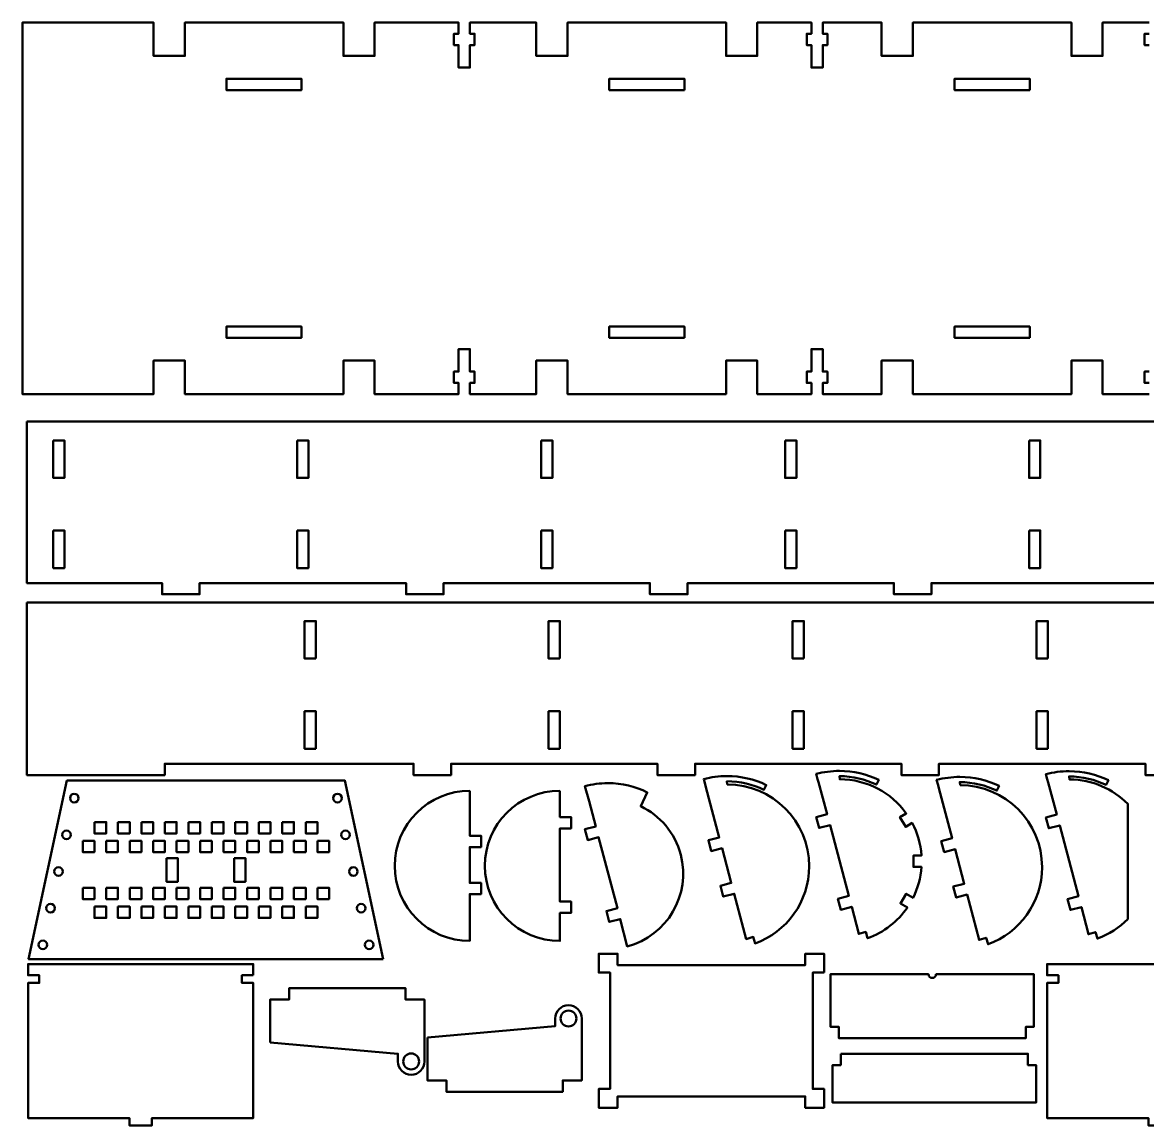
# Model space of a CAD drawing. Header units: inches. Extents: x -370 to 849, y -422 to 797.
# Drawn here: x -369.7 to -70, y -119 to 174.8 of the extents above; entities that cross this region are included whole.
import ezdxf

# ---------------------------------------------------------------- set-up
doc = ezdxf.new("R2010")
doc.units = ezdxf.units.IN
doc.header["$MEASUREMENT"] = 0
doc.layers.add('Layer 1', color=7, linetype='Continuous')

# ---------------------------------------------------------------- blocks, each defined once
blk = doc.blocks.new('block 6')
at = {"layer": 'Layer 1', "color": 7, "lineweight": 50, "true_color": 0xffffff}
blk.add_lwpolyline([(-273.57, -74.67), (-283.8, -27.14), (-357.83, -27.14), (-368.06, -74.67), (-273.57, -74.67)], dxfattribs=at)
at = {"layer": 'Layer 1', "color": 240, "lineweight": 50, "true_color": 0xed1c24}
for points in [[(-355.89, -30.63), (-355.25, -30.63), (-354.74, -31.15), (-354.74, -31.78), (-354.74, -32.41), (-355.25, -32.93), (-355.89, -32.93), (-356.52, -32.93), (-357.03, -32.41), (-357.03, -31.78), (-357.03, -31.15), (-356.52, -30.63), (-355.89, -30.63)], [(-285.74, -30.63), (-285.11, -30.63), (-284.6, -31.15), (-284.6, -31.78), (-284.6, -32.41), (-285.11, -32.93), (-285.74, -32.93), (-286.38, -32.93), (-286.89, -32.41), (-286.89, -31.78), (-286.89, -31.15), (-286.38, -30.63), (-285.74, -30.63)], [(-357.99, -40.41), (-357.35, -40.41), (-356.84, -40.92), (-356.84, -41.56), (-356.84, -42.19), (-357.35, -42.7), (-357.99, -42.7), (-358.62, -42.7), (-359.13, -42.19), (-359.13, -41.56), (-359.13, -40.92), (-358.62, -40.41), (-357.99, -40.41)], [(-283.64, -40.41), (-283.01, -40.41), (-282.5, -40.92), (-282.5, -41.56), (-282.5, -42.19), (-283.01, -42.7), (-283.64, -42.7), (-284.27, -42.7), (-284.79, -42.19), (-284.79, -41.56), (-284.79, -40.92), (-284.27, -40.41), (-283.64, -40.41)], [(-360.09, -50.19), (-359.45, -50.19), (-358.94, -50.7), (-358.94, -51.33), (-358.94, -51.97), (-359.45, -52.48), (-360.09, -52.48), (-360.72, -52.48), (-361.23, -51.97), (-361.23, -51.33), (-361.23, -50.7), (-360.72, -50.19), (-360.09, -50.19)], [(-281.54, -50.19), (-280.91, -50.19), (-280.39, -50.7), (-280.39, -51.33), (-280.39, -51.97), (-280.91, -52.48), (-281.54, -52.48), (-282.17, -52.48), (-282.69, -51.97), (-282.69, -51.33), (-282.69, -50.7), (-282.17, -50.19), (-281.54, -50.19)], [(-362.19, -59.96), (-361.56, -59.96), (-361.04, -60.48), (-361.04, -61.11), (-361.04, -61.74), (-361.56, -62.26), (-362.19, -62.26), (-362.82, -62.26), (-363.34, -61.74), (-363.34, -61.11), (-363.34, -60.48), (-362.82, -59.96), (-362.19, -59.96)], [(-279.44, -59.96), (-278.81, -59.96), (-278.29, -60.48), (-278.29, -61.11), (-278.29, -61.74), (-278.81, -62.26), (-279.44, -62.26), (-280.07, -62.26), (-280.59, -61.74), (-280.59, -61.11), (-280.59, -60.48), (-280.07, -59.96), (-279.44, -59.96)], [(-364.29, -69.74), (-363.66, -69.74), (-363.14, -70.25), (-363.14, -70.89), (-363.14, -71.52), (-363.66, -72.03), (-364.29, -72.03), (-364.92, -72.03), (-365.44, -71.52), (-365.44, -70.89), (-365.44, -70.25), (-364.92, -69.74), (-364.29, -69.74)], [(-277.34, -69.74), (-276.71, -69.74), (-276.19, -70.25), (-276.19, -70.89), (-276.19, -71.52), (-276.71, -72.03), (-277.34, -72.03), (-277.97, -72.03), (-278.49, -71.52), (-278.49, -70.89), (-278.49, -70.25), (-277.97, -69.74), (-277.34, -69.74)]]:
    blk.add_open_spline(points, degree=3, knots=[0, 0, 0, 0, 1, 1, 1, 2, 2, 2, 3, 3, 3, 4, 4, 4, 4], dxfattribs=at)
blk = doc.blocks.new('block 5')
at = {"layer": 'Layer 1', "color": 7, "lineweight": 50, "true_color": 0xffffff}
for points in [[(-331.31, -47.79), (-328.31, -47.79), (-328.31, -54.1), (-331.31, -54.1), (-331.31, -47.79)], [(-313.31, -47.79), (-310.31, -47.79), (-310.31, -54.1), (-313.31, -54.1), (-313.31, -47.79)]]:
    blk.add_lwpolyline(points, dxfattribs=at)
at = {"layer": 'Layer 1'}
blk.add_blockref('block 6', (0, 0), dxfattribs=at)
blk = doc.blocks.new('block 4')
at = {"layer": 'Layer 1', "color": 7, "lineweight": 50, "true_color": 0xffffff}
for points in [[(-350.51, -38.19), (-347.39, -38.19), (-347.39, -41.19), (-350.51, -41.19), (-350.51, -38.19)], [(-344.26, -38.19), (-341.13, -38.19), (-341.13, -41.19), (-344.26, -41.19), (-344.26, -38.19)], [(-338.01, -38.19), (-334.88, -38.19), (-334.88, -41.19), (-338.01, -41.19), (-338.01, -38.19)], [(-331.76, -38.19), (-328.63, -38.19), (-328.63, -41.19), (-331.76, -41.19), (-331.76, -38.19)], [(-325.5, -38.19), (-322.38, -38.19), (-322.38, -41.19), (-325.5, -41.19), (-325.5, -38.19)], [(-319.25, -38.19), (-316.13, -38.19), (-316.13, -41.19), (-319.25, -41.19), (-319.25, -38.19)], [(-313, -38.19), (-309.87, -38.19), (-309.87, -41.19), (-313, -41.19), (-313, -38.19)], [(-306.75, -38.19), (-303.62, -38.19), (-303.62, -41.19), (-306.75, -41.19), (-306.75, -38.19)], [(-300.5, -38.19), (-297.37, -38.19), (-297.37, -41.19), (-300.5, -41.19), (-300.5, -38.19)], [(-294.24, -38.19), (-291.12, -38.19), (-291.12, -41.19), (-294.24, -41.19), (-294.24, -38.19)], [(-353.64, -43.19), (-350.51, -43.19), (-350.51, -46.19), (-353.64, -46.19), (-353.64, -43.19)], [(-347.38, -43.19), (-344.26, -43.19), (-344.26, -46.19), (-347.38, -46.19), (-347.38, -43.19)], [(-341.13, -43.19), (-338.01, -43.19), (-338.01, -46.19), (-341.13, -46.19), (-341.13, -43.19)], [(-334.88, -43.19), (-331.76, -43.19), (-331.76, -46.19), (-334.88, -46.19), (-334.88, -43.19)], [(-328.63, -43.19), (-325.5, -43.19), (-325.5, -46.19), (-328.63, -46.19), (-328.63, -43.19)], [(-322.38, -43.19), (-319.25, -43.19), (-319.25, -46.19), (-322.38, -46.19), (-322.38, -43.19)], [(-316.13, -43.19), (-313, -43.19), (-313, -46.19), (-316.13, -46.19), (-316.13, -43.19)], [(-309.87, -43.19), (-306.75, -43.19), (-306.75, -46.19), (-309.87, -46.19), (-309.87, -43.19)], [(-303.62, -43.19), (-300.49, -43.19), (-300.49, -46.19), (-303.62, -46.19), (-303.62, -43.19)], [(-297.37, -43.19), (-294.24, -43.19), (-294.24, -46.19), (-297.37, -46.19), (-297.37, -43.19)], [(-291.12, -43.19), (-287.99, -43.19), (-287.99, -46.19), (-291.12, -46.19), (-291.12, -43.19)], [(-353.64, -55.7), (-350.51, -55.7), (-350.51, -58.7), (-353.64, -58.7), (-353.64, -55.7)], [(-347.38, -55.7), (-344.26, -55.7), (-344.26, -58.7), (-347.38, -58.7), (-347.38, -55.7)], [(-341.13, -55.7), (-338.01, -55.7), (-338.01, -58.7), (-341.13, -58.7), (-341.13, -55.7)], [(-334.88, -55.7), (-331.76, -55.7), (-331.76, -58.7), (-334.88, -58.7), (-334.88, -55.7)], [(-328.63, -55.7), (-325.5, -55.7), (-325.5, -58.7), (-328.63, -58.7), (-328.63, -55.7)], [(-322.38, -55.7), (-319.25, -55.7), (-319.25, -58.7), (-322.38, -58.7), (-322.38, -55.7)], [(-316.13, -55.7), (-313, -55.7), (-313, -58.7), (-316.13, -58.7), (-316.13, -55.7)], [(-309.87, -55.7), (-306.75, -55.7), (-306.75, -58.7), (-309.87, -58.7), (-309.87, -55.7)], [(-303.62, -55.7), (-300.49, -55.7), (-300.49, -58.7), (-303.62, -58.7), (-303.62, -55.7)], [(-297.37, -55.7), (-294.24, -55.7), (-294.24, -58.7), (-297.37, -58.7), (-297.37, -55.7)], [(-291.12, -55.7), (-287.99, -55.7), (-287.99, -58.7), (-291.12, -58.7), (-291.12, -55.7)], [(-350.51, -60.7), (-347.39, -60.7), (-347.39, -63.7), (-350.51, -63.7), (-350.51, -60.7)], [(-344.26, -60.7), (-341.13, -60.7), (-341.13, -63.7), (-344.26, -63.7), (-344.26, -60.7)], [(-338.01, -60.7), (-334.88, -60.7), (-334.88, -63.7), (-338.01, -63.7), (-338.01, -60.7)], [(-331.76, -60.7), (-328.63, -60.7), (-328.63, -63.7), (-331.76, -63.7), (-331.76, -60.7)], [(-325.5, -60.7), (-322.38, -60.7), (-322.38, -63.7), (-325.5, -63.7), (-325.5, -60.7)], [(-319.25, -60.7), (-316.13, -60.7), (-316.13, -63.7), (-319.25, -63.7), (-319.25, -60.7)], [(-313, -60.7), (-309.87, -60.7), (-309.87, -63.7), (-313, -63.7), (-313, -60.7)], [(-306.75, -60.7), (-303.62, -60.7), (-303.62, -63.7), (-306.75, -63.7), (-306.75, -60.7)], [(-300.5, -60.7), (-297.37, -60.7), (-297.37, -63.7), (-300.5, -63.7), (-300.5, -60.7)], [(-294.24, -60.7), (-291.12, -60.7), (-291.12, -63.7), (-294.24, -63.7), (-294.24, -60.7)]]:
    blk.add_lwpolyline(points, dxfattribs=at)
at = {"layer": 'Layer 1'}
blk.add_blockref('block 5', (0, 0), dxfattribs=at)

msp = doc.modelspace()

# ---------------------------------------------------------------- linework, layer by layer
at = {"layer": 'Layer 1', "color": 7, "lineweight": 50, "true_color": 0xffffff}
for points in [[(-69.49, 174.82), (-81.91, 174.82), (-81.91, 165.94), (-90.24, 165.94), (-90.24, 174.82), (-132.47, 174.82), (-132.47, 165.94), (-140.8, 165.94), (-140.8, 174.82), (-156.49, 174.82), (-156.49, 171.82), (-155.24, 171.82), (-155.24, 168.82), (-156.49, 168.82), (-156.49, 162.82), (-159.49, 162.82), (-159.49, 168.82), (-160.74, 168.82), (-160.74, 171.82), (-159.49, 171.82), (-159.49, 174.82), (-173.91, 174.82), (-173.91, 165.94), (-182.24, 165.94), (-182.24, 174.82), (-224.47, 174.82), (-224.47, 165.94), (-232.8, 165.94), (-232.8, 174.82), (-250.49, 174.82), (-250.49, 171.82), (-249.24, 171.82), (-249.24, 168.82), (-250.49, 168.82), (-250.49, 162.82), (-253.49, 162.82), (-253.49, 168.82), (-254.74, 168.82), (-254.74, 171.82), (-253.49, 171.82), (-253.49, 174.82), (-275.86, 174.82), (-275.86, 165.94), (-284.19, 165.94), (-284.19, 174.82), (-326.41, 174.82), (-326.41, 165.94), (-334.74, 165.94), (-334.74, 174.82), (-369.69, 174.82), (-369.69, 75.82), (-334.74, 75.82), (-334.74, 84.76), (-326.41, 84.76), (-326.41, 75.82), (-284.19, 75.82), (-284.19, 84.76), (-275.86, 84.76), (-275.86, 75.82), (-253.49, 75.82), (-253.49, 78.82), (-254.74, 78.82), (-254.74, 81.82), (-253.49, 81.82), (-253.49, 87.82), (-250.49, 87.82), (-250.49, 81.82), (-249.24, 81.82), (-249.24, 78.82), (-250.49, 78.82), (-250.49, 75.82), (-232.8, 75.82), (-232.8, 84.76), (-224.47, 84.76), (-224.47, 75.82), (-182.24, 75.82), (-182.24, 84.76), (-173.91, 84.76), (-173.91, 75.82), (-159.49, 75.82), (-159.49, 78.82), (-160.74, 78.82), (-160.74, 81.82), (-159.49, 81.82), (-159.49, 87.82), (-156.49, 87.82), (-156.49, 81.82), (-155.24, 81.82), (-155.24, 78.82), (-156.49, 78.82), (-156.49, 75.82), (-140.79, 75.82), (-140.79, 84.76), (-132.47, 84.76), (-132.47, 75.82), (-90.24, 75.82), (-90.24, 84.76), (-81.92, 84.76), (-81.92, 75.82), (-69.49, 75.82)], [(-69.49, 168.82), (-70.74, 168.82), (-70.74, 171.82), (-69.49, 171.82)], [(-295.36, 156.83), (-315.36, 156.83), (-315.36, 159.82), (-295.36, 159.82), (-295.36, 156.83), (-295.36, 156.83)], [(-193.35, 156.83), (-213.35, 156.83), (-213.35, 159.82), (-193.35, 159.82), (-193.35, 156.83)], [(-101.35, 156.83), (-121.35, 156.83), (-121.35, 159.83), (-101.35, 159.83), (-101.35, 156.83)], [(-295.36, 90.83), (-315.36, 90.83), (-315.36, 93.82), (-295.36, 93.82), (-295.36, 90.83), (-295.36, 90.83)], [(-193.35, 90.83), (-213.35, 90.83), (-213.35, 93.82), (-193.35, 93.82), (-193.35, 90.83)], [(-101.35, 90.83), (-121.35, 90.83), (-121.35, 93.83), (-101.35, 93.83), (-101.35, 90.83)], [(-69.49, 78.82), (-70.74, 78.82), (-70.74, 81.82), (-69.49, 81.82)], [(-368.51, 68.51), (-368.51, 25.5), (-332.51, 25.5), (-332.51, 22.5), (-322.51, 22.5), (-322.51, 25.5), (-267.51, 25.5), (-267.51, 22.5), (-257.51, 22.5), (-257.51, 25.5), (-202.51, 25.5), (-202.51, 22.5), (-192.51, 22.5), (-192.51, 25.5), (-137.51, 25.5), (-137.51, 22.5), (-127.51, 22.5), (-127.51, 25.5), (-61.24, 25.5), (-61.24, 22.5), (-24.51, 22.5), (-24.51, 68.5), (-368.51, 68.51), (-368.51, 68.51)], [(-361.51, 63.5), (-358.51, 63.5), (-358.51, 53.5), (-361.51, 53.5), (-361.51, 63.5)], [(-296.51, 63.5), (-293.51, 63.5), (-293.51, 53.5), (-296.51, 53.5), (-296.51, 63.5)], [(-231.51, 63.5), (-228.51, 63.5), (-228.51, 53.5), (-231.51, 53.5), (-231.51, 63.5)], [(-166.51, 63.5), (-163.51, 63.5), (-163.51, 53.5), (-166.51, 53.5), (-166.51, 63.5)], [(-101.51, 63.5), (-98.51, 63.5), (-98.51, 53.5), (-101.51, 53.5), (-101.51, 63.5)], [(-361.51, 39.5), (-358.51, 39.5), (-358.51, 29.5), (-361.51, 29.5), (-361.51, 39.5)], [(-296.51, 39.5), (-293.51, 39.5), (-293.51, 29.5), (-296.51, 29.5), (-296.51, 39.5)], [(-231.51, 39.5), (-228.51, 39.5), (-228.51, 29.5), (-231.51, 29.5), (-231.51, 39.5)], [(-166.51, 39.5), (-163.51, 39.5), (-163.51, 29.5), (-166.51, 29.5), (-166.51, 39.5)], [(-101.51, 39.5), (-98.51, 39.5), (-98.51, 29.5), (-101.51, 29.5), (-101.51, 39.5)], [(-368.51, 20.35), (-368.51, -25.65), (-331.78, -25.65), (-331.78, -22.65), (-265.51, -22.65), (-265.51, -25.65), (-255.51, -25.65), (-255.51, -22.65), (-200.51, -22.65), (-200.51, -25.65), (-190.51, -25.65), (-190.51, -22.65), (-135.51, -22.65), (-135.51, -25.65), (-125.51, -25.65), (-125.51, -22.65), (-70.51, -22.65), (-70.51, -25.65), (-60.51, -25.65), (-60.51, -22.65), (-24.51, -22.65), (-24.51, 20.35), (-368.51, 20.35)], [(-291.51, 5.35), (-294.51, 5.35), (-294.51, 15.35), (-291.51, 15.35), (-291.51, 5.35)], [(-226.51, 5.35), (-229.51, 5.35), (-229.51, 15.35), (-226.51, 15.35), (-226.51, 5.35)], [(-161.51, 5.35), (-164.51, 5.35), (-164.51, 15.35), (-161.51, 15.35), (-161.51, 5.35)], [(-96.51, 5.35), (-99.51, 5.35), (-99.51, 15.35), (-96.51, 15.35), (-96.51, 5.35)], [(-291.51, -18.65), (-294.51, -18.65), (-294.51, -8.65), (-291.51, -8.65), (-291.51, -18.65)], [(-226.51, -18.65), (-229.51, -18.65), (-229.51, -8.65), (-226.51, -8.65), (-226.51, -18.65)], [(-161.51, -18.65), (-164.51, -18.65), (-164.51, -8.65), (-161.51, -8.65), (-161.51, -18.65)], [(-96.51, -18.65), (-99.51, -18.65), (-99.51, -8.65), (-96.51, -8.65), (-96.51, -18.65)], [(-156.14, -78.27), (-156.14, -73.27), (-161.14, -73.27), (-161.14, -76.27), (-211.14, -76.27), (-211.14, -73.27), (-216.14, -73.27), (-216.14, -78.27), (-213.14, -78.27), (-213.14, -109.27), (-216.14, -109.27), (-216.14, -114.27), (-211.14, -114.27), (-211.14, -111.27), (-161.14, -111.27), (-161.14, -114.27), (-156.14, -114.27), (-156.14, -109.27), (-159.14, -109.27), (-159.14, -78.27), (-156.14, -78.27)], [(-308.21, -79.01), (-308.21, -76.02), (-368.21, -76.02), (-368.21, -79.01), (-365.21, -79.01), (-365.21, -81.02), (-368.21, -81.02), (-368.21, -117.02), (-341.21, -117.02), (-341.21, -119.01), (-335.21, -119.01), (-335.21, -117.02), (-308.21, -117.02), (-308.21, -81.02), (-311.21, -81.02), (-311.21, -79.01), (-308.21, -79.01)], [(-36.71, -79.01), (-36.71, -76.02), (-96.71, -76.02), (-96.71, -79.01), (-93.71, -79.01), (-93.71, -81.02), (-96.71, -81.02), (-96.71, -117.02), (-69.71, -117.02), (-69.71, -119.01), (-63.71, -119.01), (-63.71, -117.02), (-36.71, -117.02), (-36.71, -81.02), (-39.71, -81.02), (-39.71, -79.01), (-36.71, -79.01)], [(-151.67, -99.92), (-151.67, -102.92), (-153.87, -102.92), (-153.87, -112.92), (-99.66, -112.92), (-99.66, -102.92), (-101.8, -102.92), (-101.8, -99.92), (-151.67, -99.92)]]:
    msp.add_lwpolyline(points, dxfattribs=at)
for points, knots in [([(-181.94, -28.14), (-169.88, -28.14), (-160.1, -37.91), (-160.1, -49.97), (-160.1, -59.42), (-166.1, -67.46), (-174.49, -70.5), (-174.49, -70.5), (-175.01, -68.79), (-175.01, -68.79), (-175.01, -68.79), (-176.87, -69.35), (-176.87, -69.35), (-176.87, -69.35), (-180.07, -57.28), (-180.07, -57.28), (-180.07, -57.28), (-182.97, -58.05), (-182.97, -58.05), (-182.97, -58.05), (-183.74, -55.14), (-183.74, -55.14), (-183.74, -55.14), (-180.84, -54.38), (-180.84, -54.38), (-180.84, -54.38), (-183.28, -45.16), (-183.28, -45.16), (-183.28, -45.16), (-186.18, -45.93), (-186.18, -45.93), (-186.18, -45.93), (-186.95, -43.03), (-186.95, -43.03), (-186.95, -43.03), (-184.05, -42.26), (-184.05, -42.26), (-184.05, -42.26), (-187.6, -28.88), (-187.6, -28.88), (-187.6, -28.88), (-187.82, -28.08), (-187.82, -28.08), (-187.82, -28.08), (-188.18, -26.72), (-188.18, -26.72), (-186.21, -26.2), (-184.15, -25.92), (-182.01, -25.92), (-178.26, -25.92), (-174.7, -26.78), (-171.54, -28.31), (-171.54, -28.31), (-172.15, -29.58), (-172.15, -29.58), (-175.13, -28.13), (-178.47, -27.32), (-182.01, -27.32), (-182.01, -27.32), (-181.94, -28.14), (-181.94, -28.14)], [0, 0, 0, 0, 1, 1, 1, 2, 2, 2, 3, 3, 3, 4, 4, 4, 5, 5, 5, 6, 6, 6, 7, 7, 7, 8, 8, 8, 9, 9, 9, 10, 10, 10, 11, 11, 11, 12, 12, 12, 13, 13, 13, 14, 14, 14, 15, 15, 15, 16, 16, 16, 17, 17, 17, 18, 18, 18, 19, 19, 19, 20, 20, 20, 20]), ([(-157.63, -27.52), (-157.63, -27.52), (-157.85, -26.71), (-157.85, -26.71), (-157.85, -26.71), (-158.21, -25.36), (-158.21, -25.36), (-156.24, -24.84), (-154.17, -24.56), (-152.04, -24.56), (-148.29, -24.56), (-144.73, -25.42), (-141.56, -26.95), (-141.56, -26.95), (-142.17, -28.21), (-142.17, -28.21), (-145.16, -26.77), (-148.5, -25.96), (-152.04, -25.96), (-152.04, -25.96), (-151.97, -26.78), (-151.97, -26.78), (-144.66, -26.78), (-138.2, -30.37), (-134.24, -35.87), (-134.24, -35.87), (-135.92, -36.89), (-135.92, -36.89), (-135.92, -36.89), (-134.38, -39.47), (-134.38, -39.47), (-134.38, -39.47), (-132.66, -38.42), (-132.66, -38.42), (-131.27, -41.05), (-130.4, -43.99), (-130.19, -47.11), (-130.19, -47.11), (-132.32, -47.11), (-132.32, -47.11), (-132.32, -47.11), (-132.32, -50.11), (-132.32, -50.11), (-132.32, -50.11), (-130.19, -50.11), (-130.19, -50.11), (-130.39, -53.06), (-131.17, -55.84), (-132.42, -58.35), (-132.42, -58.35), (-134.22, -57.27), (-134.22, -57.27), (-134.22, -57.27), (-135.77, -59.84), (-135.77, -59.84), (-135.77, -59.84), (-133.94, -60.93), (-133.94, -60.93), (-136.5, -64.67), (-140.19, -67.57), (-144.52, -69.14), (-144.52, -69.14), (-145.04, -67.43), (-145.04, -67.43), (-145.04, -67.43), (-146.9, -68), (-146.9, -68), (-146.9, -68), (-148.77, -60.75), (-148.77, -60.75), (-148.77, -60.75), (-151.68, -61.52), (-151.68, -61.52), (-151.68, -61.52), (-152.44, -58.62), (-152.44, -58.62), (-152.44, -58.62), (-149.54, -57.85), (-149.54, -57.85), (-149.54, -57.85), (-154.54, -38.99), (-154.54, -38.99), (-154.54, -38.99), (-157.44, -39.76), (-157.44, -39.76), (-157.44, -39.76), (-158.21, -36.86), (-158.21, -36.86), (-158.21, -36.86), (-155.31, -36.09), (-155.31, -36.09), (-155.31, -36.09), (-157.63, -27.52), (-157.63, -27.52)], [0, 0, 0, 0, 1, 1, 1, 2, 2, 2, 3, 3, 3, 4, 4, 4, 5, 5, 5, 6, 6, 6, 7, 7, 7, 8, 8, 8, 9, 9, 9, 10, 10, 10, 11, 11, 11, 12, 12, 12, 13, 13, 13, 14, 14, 14, 15, 15, 15, 16, 16, 16, 17, 17, 17, 18, 18, 18, 19, 19, 19, 20, 20, 20, 21, 21, 21, 22, 22, 22, 23, 23, 23, 24, 24, 24, 25, 25, 25, 26, 26, 26, 27, 27, 27, 28, 28, 28, 29, 29, 29, 30, 30, 30, 31, 31, 31, 31]), ([(-119.88, -28.37), (-107.82, -28.37), (-98.05, -38.14), (-98.05, -50.2), (-98.05, -59.65), (-104.04, -67.69), (-112.43, -70.73), (-112.43, -70.73), (-112.96, -69.02), (-112.96, -69.02), (-112.96, -69.02), (-114.81, -69.58), (-114.81, -69.58), (-114.81, -69.58), (-118.02, -57.51), (-118.02, -57.51), (-118.02, -57.51), (-120.92, -58.28), (-120.92, -58.28), (-120.92, -58.28), (-121.69, -55.38), (-121.69, -55.38), (-121.69, -55.38), (-118.79, -54.61), (-118.79, -54.61), (-118.79, -54.61), (-121.23, -45.39), (-121.23, -45.39), (-121.23, -45.39), (-124.13, -46.16), (-124.13, -46.16), (-124.13, -46.16), (-124.9, -43.26), (-124.9, -43.26), (-124.9, -43.26), (-122, -42.49), (-122, -42.49), (-122, -42.49), (-125.55, -29.12), (-125.55, -29.12), (-125.55, -29.12), (-125.77, -28.31), (-125.77, -28.31), (-125.77, -28.31), (-126.13, -26.95), (-126.13, -26.95), (-124.16, -26.43), (-122.09, -26.15), (-119.96, -26.15), (-116.2, -26.15), (-112.65, -27.01), (-109.48, -28.55), (-109.48, -28.55), (-110.09, -29.81), (-110.09, -29.81), (-113.07, -28.36), (-116.42, -27.55), (-119.96, -27.55), (-119.96, -27.55), (-119.88, -28.37), (-119.88, -28.37)], [0, 0, 0, 0, 1, 1, 1, 2, 2, 2, 3, 3, 3, 4, 4, 4, 5, 5, 5, 6, 6, 6, 7, 7, 7, 8, 8, 8, 9, 9, 9, 10, 10, 10, 11, 11, 11, 12, 12, 12, 13, 13, 13, 14, 14, 14, 15, 15, 15, 16, 16, 16, 17, 17, 17, 18, 18, 18, 19, 19, 19, 20, 20, 20, 20]), ([(-96.38, -27.6), (-96.38, -27.6), (-96.65, -26.79), (-96.65, -26.79), (-96.65, -26.79), (-97.01, -25.44), (-97.01, -25.44), (-95.04, -24.91), (-92.97, -24.63), (-90.84, -24.63), (-87.08, -24.63), (-83.53, -25.5), (-80.36, -27.03), (-80.36, -27.03), (-80.97, -28.29), (-80.97, -28.29), (-83.96, -26.85), (-87.3, -26.04), (-90.84, -26.04), (-90.84, -26.04), (-90.72, -26.85), (-90.72, -26.85), (-84.65, -26.85), (-79.17, -29.33), (-75.21, -33.32), (-75.21, -33.32), (-75.21, -64.04), (-75.21, -64.04), (-77.47, -66.32), (-80.22, -68.1), (-83.3, -69.21), (-83.3, -69.21), (-83.82, -67.5), (-83.82, -67.5), (-83.82, -67.5), (-85.68, -68.07), (-85.68, -68.07), (-85.68, -68.07), (-87.58, -60.83), (-87.58, -60.83), (-87.58, -60.83), (-90.48, -61.59), (-90.48, -61.59), (-90.48, -61.59), (-91.25, -58.69), (-91.25, -58.69), (-91.25, -58.69), (-88.35, -57.93), (-88.35, -57.93), (-88.35, -57.93), (-93.35, -39.06), (-93.35, -39.06), (-93.35, -39.06), (-96.25, -39.83), (-96.25, -39.83), (-96.25, -39.83), (-97.02, -36.93), (-97.02, -36.93), (-97.02, -36.93), (-94.12, -36.16), (-94.12, -36.16), (-94.12, -36.16), (-96.38, -27.6), (-96.38, -27.6)], [0, 0, 0, 0, 1, 1, 1, 2, 2, 2, 3, 3, 3, 4, 4, 4, 5, 5, 5, 6, 6, 6, 7, 7, 7, 8, 8, 8, 9, 9, 9, 10, 10, 10, 11, 11, 11, 12, 12, 12, 13, 13, 13, 14, 14, 14, 15, 15, 15, 16, 16, 16, 17, 17, 17, 18, 18, 18, 19, 19, 19, 20, 20, 20, 21, 21, 21, 21]), ([(-250.51, -29.85), (-261.55, -29.85), (-270.51, -38.8), (-270.51, -49.85), (-270.51, -60.89), (-261.55, -69.85), (-250.51, -69.85), (-250.51, -69.85), (-250.51, -57.38), (-250.51, -57.38), (-250.51, -57.38), (-247.51, -57.38), (-247.51, -57.38), (-247.51, -57.38), (-247.51, -54.38), (-247.51, -54.38), (-247.51, -54.38), (-250.51, -54.38), (-250.51, -54.38), (-250.51, -54.38), (-250.51, -44.84), (-250.51, -44.84), (-250.51, -44.84), (-247.51, -44.84), (-247.51, -44.84), (-247.51, -44.84), (-247.51, -41.84), (-247.51, -41.84), (-247.51, -41.84), (-250.51, -41.84), (-250.51, -41.84), (-250.51, -41.84), (-250.51, -29.85), (-250.51, -29.85)], [0, 0, 0, 0, 1, 1, 1, 2, 2, 2, 3, 3, 3, 4, 4, 4, 5, 5, 5, 6, 6, 6, 7, 7, 7, 8, 8, 8, 9, 9, 9, 10, 10, 10, 11, 11, 11, 11]), ([(-226.51, -29.85), (-237.56, -29.85), (-246.51, -38.8), (-246.51, -49.85), (-246.51, -60.89), (-237.55, -69.85), (-226.51, -69.85), (-226.51, -69.85), (-226.51, -62.38), (-226.51, -62.38), (-226.51, -62.38), (-223.51, -62.38), (-223.51, -62.38), (-223.51, -62.38), (-223.51, -59.38), (-223.51, -59.38), (-223.51, -59.38), (-226.51, -59.38), (-226.51, -59.38), (-226.51, -59.38), (-226.51, -39.86), (-226.51, -39.86), (-226.51, -39.86), (-223.51, -39.86), (-223.51, -39.86), (-223.51, -39.86), (-223.51, -36.86), (-223.51, -36.86), (-223.51, -36.86), (-226.51, -36.86), (-226.51, -36.86), (-226.51, -36.86), (-226.51, -29.85), (-226.51, -29.85)], [0, 0, 0, 0, 1, 1, 1, 2, 2, 2, 3, 3, 3, 4, 4, 4, 5, 5, 5, 6, 6, 6, 7, 7, 7, 8, 8, 8, 9, 9, 9, 10, 10, 10, 11, 11, 11, 11]), ([(-218.74, -32.61), (-218.74, -32.61), (-216.95, -39.34), (-216.95, -39.34), (-216.95, -39.34), (-219.86, -40.1), (-219.86, -40.1), (-219.86, -40.1), (-219.09, -43), (-219.09, -43), (-219.09, -43), (-216.19, -42.24), (-216.19, -42.24), (-216.19, -42.24), (-211.2, -61.12), (-211.2, -61.12), (-211.2, -61.12), (-214.1, -61.88), (-214.1, -61.88), (-214.1, -61.88), (-213.34, -64.79), (-213.34, -64.79), (-213.34, -64.79), (-210.44, -64.02), (-210.44, -64.02), (-210.44, -64.02), (-208.58, -71.3), (-208.58, -71.3), (-197.89, -68.49), (-191.51, -57.56), (-194.32, -46.87), (-195.87, -40.98), (-199.88, -36.4), (-204.97, -33.95), (-204.97, -33.95), (-203.23, -30.27), (-203.23, -30.27), (-206.4, -28.7), (-209.97, -27.82), (-213.74, -27.82), (-215.86, -27.82), (-217.9, -28.1), (-219.85, -28.62), (-219.85, -28.62), (-218.74, -32.61), (-218.74, -32.61)], [0, 0, 0, 0, 1, 1, 1, 2, 2, 2, 3, 3, 3, 4, 4, 4, 5, 5, 5, 6, 6, 6, 7, 7, 7, 8, 8, 8, 9, 9, 9, 10, 10, 10, 11, 11, 11, 12, 12, 12, 13, 13, 13, 14, 14, 14, 15, 15, 15, 15]), ([(-126.31, -78.72), (-126.31, -79.27), (-126.76, -79.72), (-127.31, -79.72), (-127.86, -79.72), (-128.31, -79.27), (-128.31, -78.72), (-128.31, -78.72), (-154.42, -78.72), (-154.42, -78.72), (-154.42, -78.72), (-154.42, -92.72), (-154.42, -92.72), (-154.42, -92.72), (-152.21, -92.72), (-152.21, -92.72), (-152.21, -92.72), (-152.21, -95.72), (-152.21, -95.72), (-152.21, -95.72), (-102.35, -95.72), (-102.35, -95.72), (-102.35, -95.72), (-102.35, -92.72), (-102.35, -92.72), (-102.35, -92.72), (-100.21, -92.72), (-100.21, -92.72), (-100.21, -92.72), (-100.21, -78.72), (-100.21, -78.72), (-100.21, -78.72), (-126.31, -78.72), (-126.31, -78.72)], [0, 0, 0, 0, 1, 1, 1, 2, 2, 2, 3, 3, 3, 4, 4, 4, 5, 5, 5, 6, 6, 6, 7, 7, 7, 8, 8, 8, 9, 9, 9, 10, 10, 10, 11, 11, 11, 11]), ([(-303.72, -96.92), (-303.72, -96.92), (-303.72, -85.45), (-303.72, -85.45), (-303.72, -85.45), (-298.64, -85.45), (-298.64, -85.45), (-298.64, -85.45), (-298.64, -82.45), (-298.64, -82.45), (-298.64, -82.45), (-267.64, -82.45), (-267.64, -82.45), (-267.64, -82.45), (-267.64, -85.45), (-267.64, -85.45), (-267.64, -85.45), (-262.59, -85.45), (-262.59, -85.45), (-262.59, -85.45), (-262.59, -100.45), (-262.59, -100.45), (-262.59, -100.45), (-262.59, -101.95), (-262.59, -101.95), (-262.59, -103.91), (-264.17, -105.49), (-266.12, -105.49), (-268.08, -105.49), (-269.66, -103.91), (-269.66, -101.95), (-269.66, -101.95), (-269.66, -99.92), (-269.66, -99.92), (-269.66, -99.92), (-303.72, -96.92), (-303.72, -96.92)], [0, 0, 0, 0, 1, 1, 1, 2, 2, 2, 3, 3, 3, 4, 4, 4, 5, 5, 5, 6, 6, 6, 7, 7, 7, 8, 8, 8, 9, 9, 9, 10, 10, 10, 11, 11, 11, 12, 12, 12, 12]), ([(-261.81, -95.55), (-261.81, -95.55), (-261.81, -107.02), (-261.81, -107.02), (-261.81, -107.02), (-256.74, -107.02), (-256.74, -107.02), (-256.74, -107.02), (-256.74, -110.02), (-256.74, -110.02), (-256.74, -110.02), (-225.74, -110.02), (-225.74, -110.02), (-225.74, -110.02), (-225.74, -107.02), (-225.74, -107.02), (-225.74, -107.02), (-220.68, -107.02), (-220.68, -107.02), (-220.68, -107.02), (-220.68, -92.02), (-220.68, -92.02), (-220.68, -92.02), (-220.68, -90.52), (-220.68, -90.52), (-220.68, -88.56), (-222.27, -86.98), (-224.22, -86.98), (-226.18, -86.98), (-227.76, -88.56), (-227.76, -90.52), (-227.76, -90.52), (-227.76, -92.55), (-227.76, -92.55), (-227.76, -92.55), (-261.81, -95.55), (-261.81, -95.55)], [0, 0, 0, 0, 1, 1, 1, 2, 2, 2, 3, 3, 3, 4, 4, 4, 5, 5, 5, 6, 6, 6, 7, 7, 7, 8, 8, 8, 9, 9, 9, 10, 10, 10, 11, 11, 11, 12, 12, 12, 12]), ([(-224.22, -88.4), (-223.05, -88.4), (-222.1, -89.35), (-222.1, -90.52), (-222.1, -91.69), (-223.05, -92.64), (-224.22, -92.64), (-225.39, -92.64), (-226.34, -91.69), (-226.34, -90.52), (-226.34, -89.35), (-225.39, -88.4), (-224.22, -88.4)], [0, 0, 0, 0, 1, 1, 1, 2, 2, 2, 3, 3, 3, 4, 4, 4, 4]), ([(-266.12, -99.83), (-264.95, -99.83), (-264.01, -100.78), (-264.01, -101.95), (-264.01, -103.12), (-264.95, -104.07), (-266.12, -104.07), (-267.29, -104.07), (-268.24, -103.12), (-268.24, -101.95), (-268.24, -100.78), (-267.29, -99.83), (-266.12, -99.83)], [0, 0, 0, 0, 1, 1, 1, 2, 2, 2, 3, 3, 3, 4, 4, 4, 4])]:
    msp.add_open_spline(points, degree=3, knots=knots, dxfattribs=at)

# ---------------------------------------------------------------- block references
at = {"layer": 'Layer 1'}
msp.add_blockref('block 4', (0, 0), dxfattribs=at)

doc.saveas('drawing.dxf')
